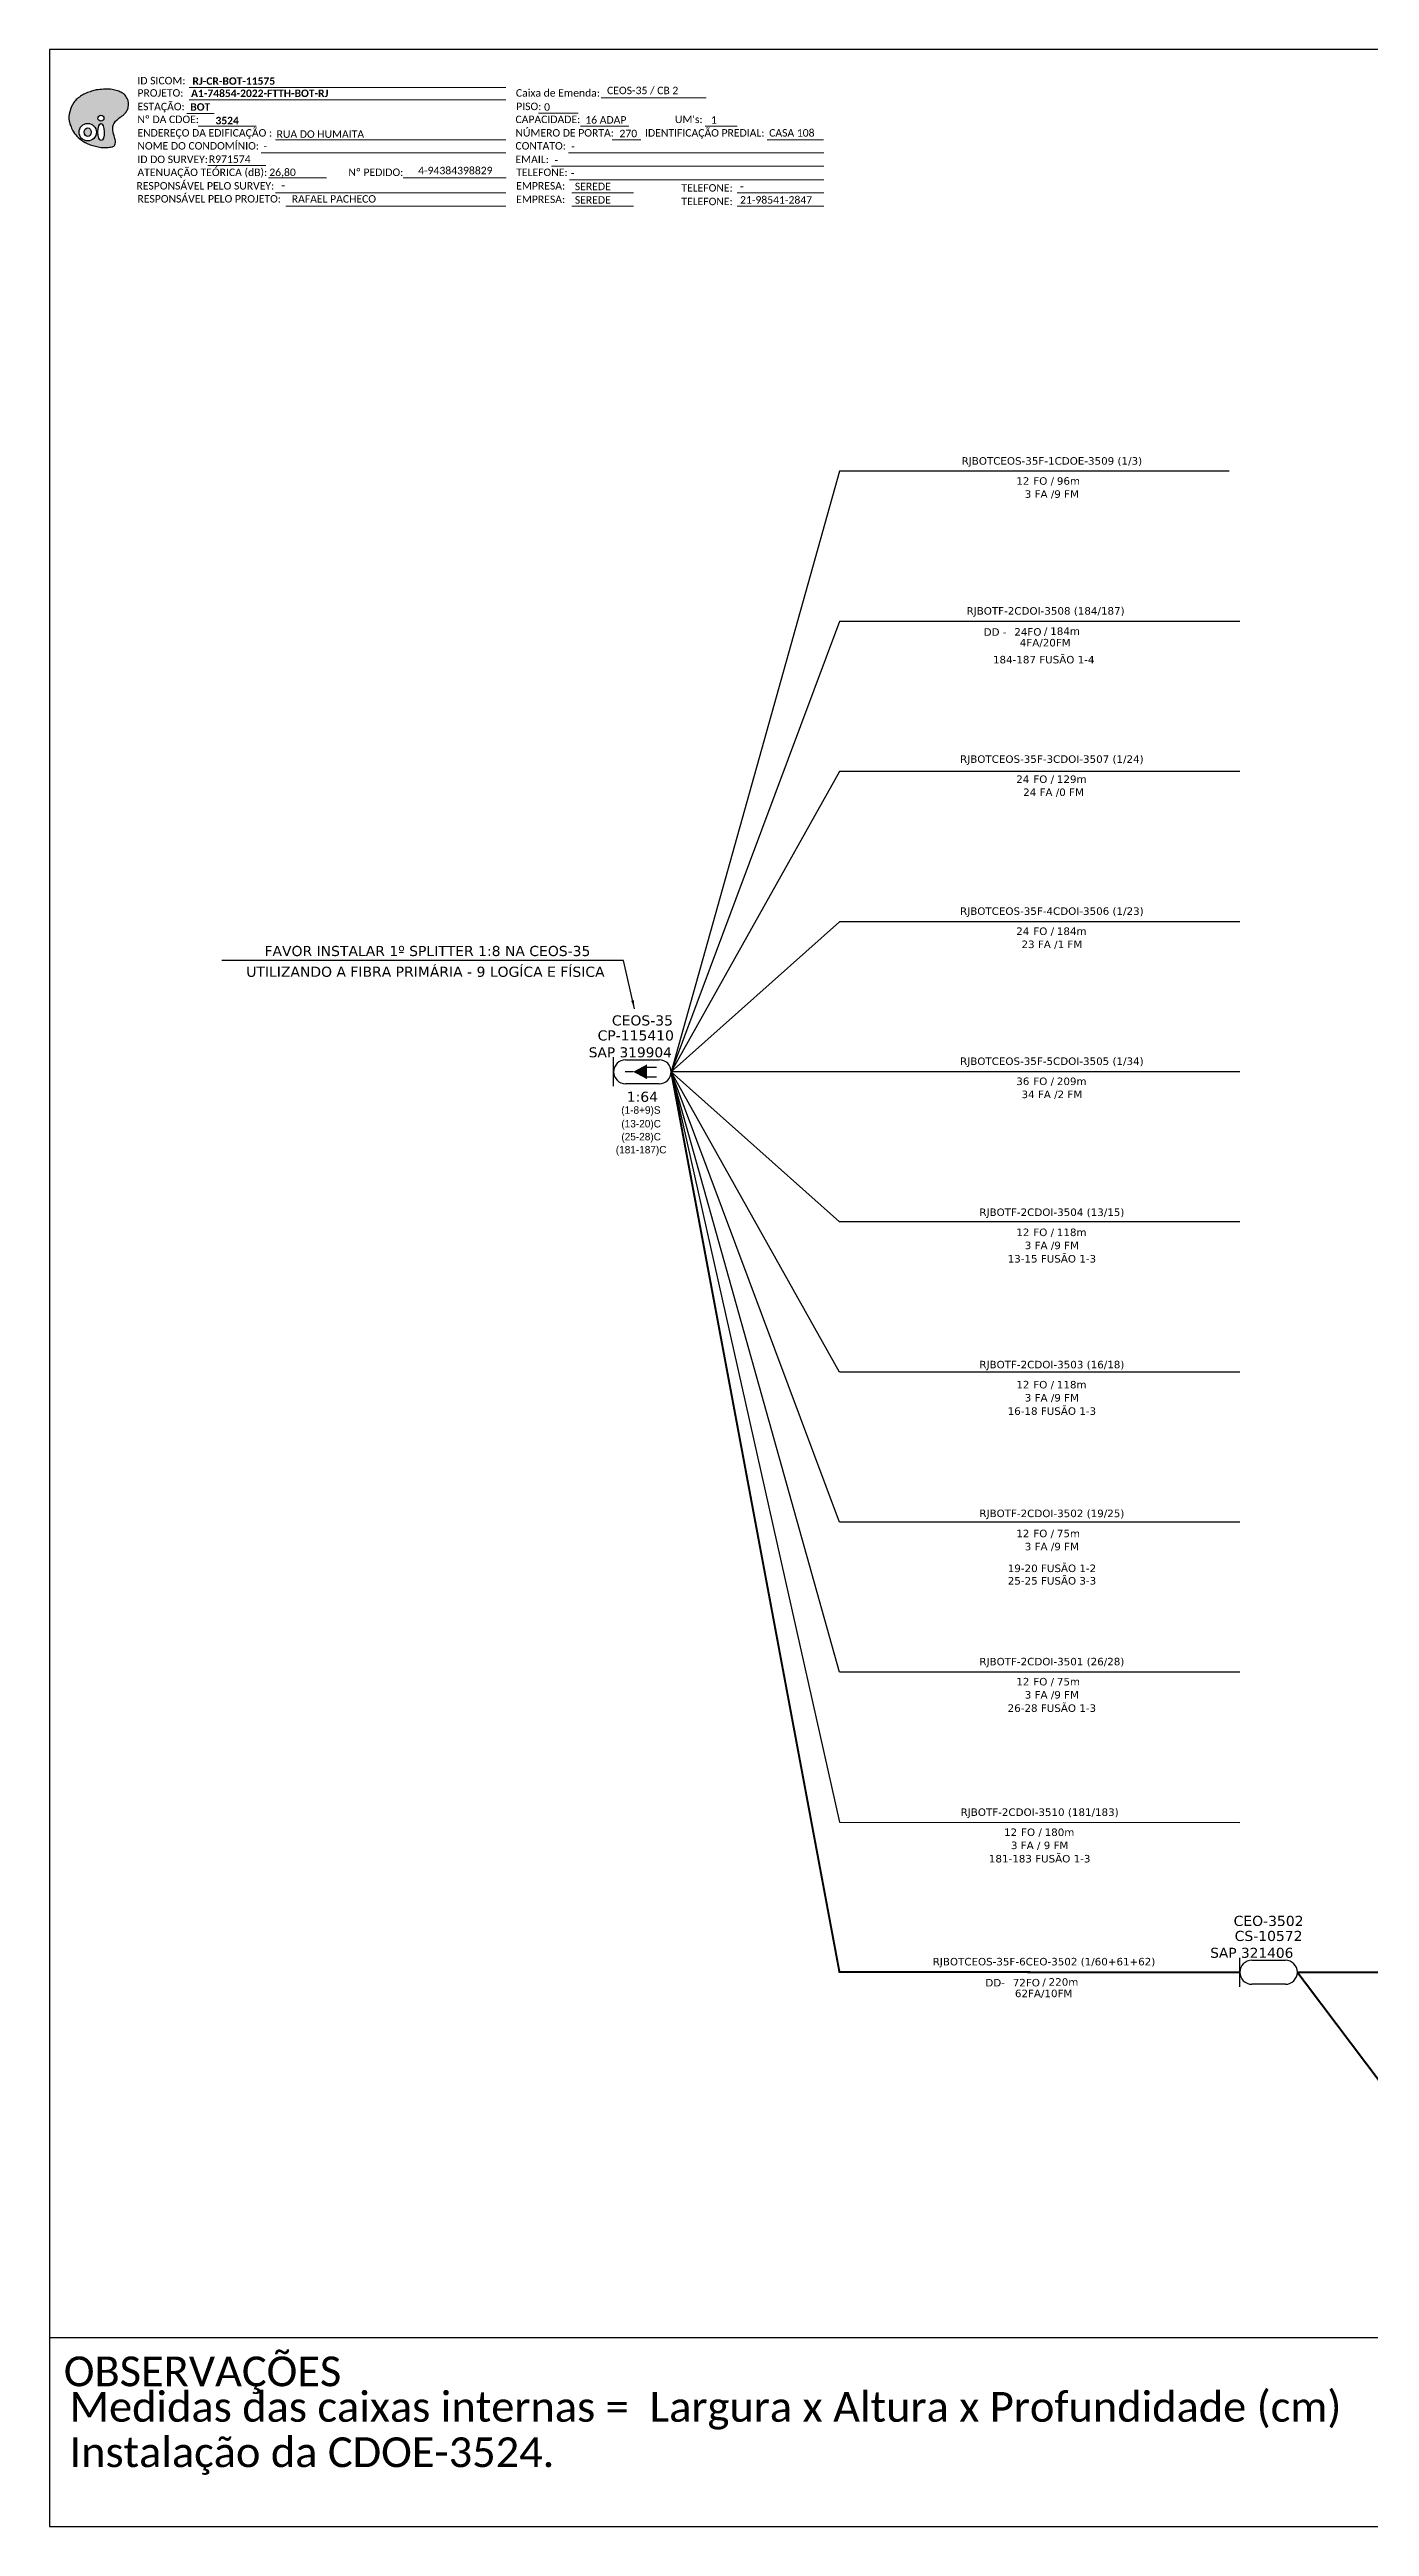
# Model space of a CAD drawing. Header units: millimetres. Extents: x -390 to 805, y 10126 to 10720.
# Drawn here: x -33 to 283, y 10126 to 10720 of the extents above; entities that cross this region are included whole.
import ezdxf
from ezdxf.enums import TextEntityAlignment as Align

# ---------------------------------------------------------------- set-up
doc = ezdxf.new("R2010")
doc.units = ezdxf.units.MM
doc.header["$LTSCALE"] = 0.1
doc.header["$MEASUREMENT"] = 0
for name, color, linetype in [('20.4-CEO', 1, 'Continuous'), ('20.4-CEOS', 1, 'Continuous'), ('20.5-CABO EM DUTO', 1, 'Continuous'), ('CEOS', 1, 'Continuous'), ('EXISTENTE', 7, 'Continuous'), ('INTERV', 5, 'Continuous')]:
    doc.layers.add(name, color=color, linetype=linetype)
doc.layers.add('40.1-ETIQUETAS', color=1, linetype='Continuous', lineweight=20)
doc.layers.add('DROP DE CLIENTE', color=140, linetype='Continuous', plot=False)
doc.styles.add('siredit', font='verdana.ttf')
doc.styles.add('Style-font000', font='font000.shx')
doc.styles.add('WMF-Calibri0', font='calibri.ttf')
doc.styles.add('WMF-Calibri1', font='calibrib.ttf')
doc.dimstyles.new('CC', dxfattribs={"dimtxt": 1, "dimasz": 2, "dimexe": 0.18, "dimexo": 0.0625, "dimgap": 0.09, "dimtad": 0, "dimdec": 0, "dimrnd": 1, "dimzin": 0, "dimdsep": 46, "dimtxsty": 'siredit', "dimblk": 'NONE', "dimcen": 0, "dimse1": 1, "dimse2": 1, "dimsd1": 1, "dimsd2": 1, "dimclrt": 7, "dimadec": 0, "dimazin": 0, "dimtfac": 1, "dimtdec": 0, "dimtofl": 0, "dimtmove": 0, "dimatfit": 3, "dimfxl": 0, "dimtolj": 1, "dimtzin": 0, "dimarcsym": 0})

# ---------------------------------------------------------------- blocks, each defined once
blk = doc.blocks.new('_None')
blk = doc.blocks.new('OI')
h = blk.add_hatch(color=40)
edge = h.paths.add_edge_path()
edge.add_spline(control_points=[(4.35, -0.67), (3.92, -0.99), (3.26, -1.5), (2.81, -2.59), (2.9, -3.5), (3.06, -4.27), (3.31, -4.85), (3.37, -5.39), (3.4, -5.88), (3.2, -6.4), (2.54, -6.61), (1.65, -6.63), (0.55, -6.67), (-0.56, -6.42), (-1.61, -6.14), (-2.77, -5.61), (-3.92, -4.77), (-4.89, -3.7), (-5.34, -2.65), (-5.6, -1.94), (-5.85, -0.96), (-5.71, 0.47), (-5.1, 2.02), (-4.14, 3.02), (-3.3, 3.61), (-2.37, 4.16), (-1.36, 4.44), (-0.56, 4.7), (0.79, 4.85), (2.24, 4.97), (3.79, 4.57), (4.67, 4.21), (5.44, 3.65), (5.76, 2.99), (6.03, 2.21), (6.01, 1.46), (5.72, 0.64), (5.31, 0.08), (4.88, -0.38), (4.51, -0.55), (4.35, -0.67)], knot_values=[0, 0, 0, 0, 1.60434, 2.417191, 3.427595, 4.282808, 4.776746, 5.304182, 5.888771, 6.258406, 6.858137, 7.79129, 8.986195, 10.124242, 11.187857, 12.242908, 13.953784, 15.414161, 16.515391, 17.349188, 17.675853, 19.552021, 21.515531, 22.568638, 23.63245, 24.621084, 25.782718, 26.745347, 27.142653, 29.870543, 31.004649, 31.921532, 32.709589, 33.801391, 34.042471, 35.192333, 35.971461, 36.628871, 37.254359, 37.836911, 37.836911, 37.836911, 37.836911], degree=3, periodic=0)
h.paths.add_polyline_path([(1.13, -0.87, -1), (-0.04, -0.87, -1)], flags=16)
edge = h.paths.add_edge_path(flags=16)
edge.add_ellipse((0.56, -3.59), major_axis=(-0.02, 1.71), ratio=0.361305, start_angle=0, end_angle=360)
h.paths.add_polyline_path([(-0.36, -3.62, -1), (-3.8, -3.62, -1)], flags=16)
edge = h.paths.add_edge_path(flags=0)
edge.add_ellipse((-2.08, -3.62), major_axis=(0, 0.885), ratio=0.758294, start_angle=0, end_angle=360)
at = {"color": 40}
for centre, radius in [((-2.08, -3.62), 1.72), ((0.54, -0.87), 0.587)]:
    blk.add_circle(centre, radius, dxfattribs=at)
blk.add_ellipse((-2.08, -3.62), major_axis=(0, 0.885), ratio=0.758294, start_param=-3.141592653589792, end_param=3.141592653589792, dxfattribs=at)
blk.add_ellipse((0.56, -3.59), major_axis=(-0.02, 1.71), ratio=0.361305, dxfattribs=at)
at = {"color": 40, "start_tangent": (-0.800898, -0.598801), "end_tangent": (-0.800898, -0.598801)}
blk.add_spline([(4.35, -0.67), (3.2, -1.78), (2.9, -2.54), (2.92, -3.55), (3.12, -4.38), (3.28, -4.85), (3.37, -5.37), (3.35, -5.95), (3.2, -6.29), (2.66, -6.55), (1.73, -6.63), (0.54, -6.62), (-0.58, -6.41), (-1.6, -6.11), (-2.56, -5.67), (-3.95, -4.67), (-4.89, -3.56), (-5.37, -2.56), (-5.64, -1.78), (-5.72, -1.46), (-5.63, 0.42), (-4.84, 2.22), (-4.13, 2.99), (-3.27, 3.62), (-2.4, 4.09), (-1.3, 4.47), (-0.37, 4.72), (0.02, 4.77), (2.75, 4.8), (3.85, 4.53), (4.69, 4.16), (5.31, 3.68), (5.85, 2.73), (5.93, 2.5), (5.94, 1.35), (5.67, 0.62), (5.29, 0.08), (4.84, -0.36), (4.35, -0.67)], degree=3, dxfattribs=at)

msp = doc.modelspace()

# ---------------------------------------------------------------- linework, layer by layer
for points in [[(-33.09, 10126.29), (805.48, 10126.29), (805.48, 10720.29), (-33.09, 10720.29), (-33.09, 10126.29)], [(322.86, 10171.56), (-33.09, 10171.56)]]:
    msp.add_lwpolyline(points)
at = {"color": 7, "lineweight": 0}
for points in [[(0.38, 10711.19), (76.35, 10711.19)], [(-0.13, 10704.97), (6.42, 10704.97)], [(0.38, 10708.25), (76.35, 10708.25)], [(84.15, 10705.01), (93.63, 10705.01)], [(99.19, 10708.74), (124.33, 10708.74)], [(2.53, 10701.9), (16.47, 10701.9)], [(21.1, 10698.66), (76.35, 10698.66)], [(94.2, 10701.9), (105.82, 10701.9)], [(101.78, 10698.66), (108.73, 10698.66)], [(124.14, 10701.9), (131.81, 10701.9)], [(138.96, 10698.66), (152.51, 10698.66)], [(4.85, 10692.49), (18.79, 10692.49)], [(17.69, 10695.55), (76.35, 10695.55)], [(87.28, 10692.31), (152.54, 10692.31)], [(91.32, 10695.55), (152.54, 10695.55)], [(19.38, 10689.52), (33.33, 10689.52)], [(51.71, 10689.53), (76.21, 10689.53)], [(52.22, 10689.53), (76.37, 10689.53)], [(91.56, 10689.08), (152.54, 10689.08)], [(21.1, 10685.96), (76.35, 10685.96)], [(23.59, 10682.73), (76.35, 10682.73)], [(92.17, 10685.96), (106.97, 10685.96)], [(92.17, 10682.73), (106.97, 10682.73)], [(131.77, 10685.96), (152.54, 10685.96)], [(131.77, 10682.73), (152.54, 10682.73)]]:
    msp.add_lwpolyline(points, dxfattribs=at)
at = {"layer": '20.4-CEO', "color": 0}
for p, q in [((255.19, 10262.06), (263.25, 10262.06)), ((263.25, 10256.32), (255.19, 10256.32))]:
    msp.add_line(p, q, dxfattribs=at)
msp.add_lwpolyline([(252.32, 10255.73), (252.32, 10262.65)], dxfattribs=at)
for centre, start, end in [((255.19, 10259.19), 90, 270), ((263.25, 10259.19), 270, 90)]:
    msp.add_arc(centre, 2.87, start, end, dxfattribs=at)
at = {"layer": '20.4-CEOS', "color": 5}
for p, q in [((105.04, 10478.01), (113.1, 10478.01)), ((113.1, 10472.27), (105.04, 10472.27))]:
    msp.add_line(p, q, dxfattribs=at)
for points in [[(102.17, 10471.68), (102.17, 10478.61)], [(106.85, 10475.14), (104.91, 10475.14)], [(110.03, 10476.28), (112.47, 10476.28)], [(110.03, 10473.89), (112.47, 10473.89)]]:
    msp.add_lwpolyline(points, dxfattribs=at)
msp.add_lwpolyline([(106.85, 10475.14, 0, 3.55, 0), (110.17, 10475.14, 3.55, 3.55, 0)], format="xyseb", dxfattribs=at)
for centre, start, end in [((105.04, 10475.14), 90, 270), ((113.1, 10475.14), 270, 90)]:
    msp.add_arc(centre, 2.87, start, end, dxfattribs=at)
at = {"layer": '20.5-CABO EM DUTO', "color": 5, "linetype": 'ByBlock', "const_width": 0.48}
for points in [[(115.97, 10475.14), (156.32, 10259.24), (252.32, 10259.19)], [(266.12, 10259.19), (370.14, 10259.19)]]:
    msp.add_lwpolyline(points, dxfattribs=at)
at = {"layer": '20.5-CABO EM DUTO', "color": 0, "linetype": 'ByBlock'}
msp.add_lwpolyline([(370.14, 10223.12, 0.48, 0.48, 0), (293.32, 10223.12, 0.48, 0.48, 0), (266.12, 10259.19, 0, 0, 0)], format="xyseb", dxfattribs=at)
at = {"layer": 'EXISTENTE', "color": 0, "linetype": 'Continuous'}
for points in [[(249.77, 10619.14), (156.32, 10619.14), (115.97, 10475.14)], [(252.32, 10547.14), (156.32, 10547.14), (115.97, 10475.14)], [(252.32, 10511.14), (156.32, 10511.14), (115.97, 10475.14)], [(252.32, 10475.14), (115.97, 10475.14)], [(252.32, 10439.14), (156.32, 10439.14), (115.97, 10475.14)], [(252.32, 10403.14), (156.32, 10403.14), (115.97, 10475.14)], [(252.32, 10367.14), (156.32, 10367.14), (115.97, 10475.14)], [(252.32, 10331.14), (156.32, 10331.14), (115.97, 10475.14)], [(115.97, 10475.14), (156.32, 10295.19), (252.32, 10295.14)]]:
    msp.add_lwpolyline(points, dxfattribs=at)
at = {"layer": 'INTERV', "color": 0, "ltscale": 50}
msp.add_lwpolyline([(252.32, 10583.14), (156.32, 10583.14), (115.97, 10475.14)], dxfattribs=at)

# ---------------------------------------------------------------- block references
at = {"color": 7, "xscale": 1.213923924963875, "yscale": 1.21392392515554, "zscale": 1.213923925163967, "rotation": 0.1532896023557819}
msp.add_blockref('OI', (-21.42, 10704.87), dxfattribs=at)

# ---------------------------------------------------------------- texts
at = {"color": 7, "lineweight": 0, "style": 'WMF-Calibri0'}
for s, height, p in [('PROJETO:', 1.793, (-12.02, 10708.99)), ('ID SICOM:', 1.793, (-12.02, 10711.94)), ('Caixa de Emenda:', 1.7927, (78.74, 10708.99)), ('ESTAÇÃO:', 1.793, (-12.02, 10705.72)), ('Nº DA CDOE:', 1.7927, (-12.02, 10702.65)), ('CAPACIDADE:', 1.7927, (78.63, 10702.65)), ('PISO:', 1.793, (78.81, 10705.76)), ("UM's:", 1.793, (116.87, 10702.65)), ('ENDEREÇO DA EDIFICAÇÃO :', 1.7927, (-12.02, 10699.41)), ('NOME DO CONDOMÍNIO:', 1.7927, (-12.02, 10696.3)), ('CONTATO:', 1.793, (78.63, 10696.3)), ('NÚMERO DE PORTA:', 1.7927, (78.63, 10699.41)), ('IDENTIFICAÇÃO PREDIAL:', 1.7927, (109.71, 10699.41)), ('CASA 108', 1.793, (139.46, 10699.41)), ('ATENUAÇÃO TEÓRICA (dB):', 1.7927, (-12.02, 10689.95)), ('ID DO SURVEY:', 1.7927, (-12.02, 10693.06)), ('-', 1.79, (18.2, 10696.3)), ('EMAIL:', 1.793, (78.63, 10693.06)), ('RESPONSÁVEL PELO SURVEY:', 1.7927, (-12.26, 10686.71)), ('26,80', 1.793, (19.6, 10689.95)), ('Nº PEDIDO:', 1.793, (38.57, 10689.96)), ('TELEFONE:', 1.793, (78.81, 10689.95)), ('EMPRESA:', 1.793, (78.81, 10686.71)), ('TELEFONE:', 1.793, (118.41, 10686.21)), ('RESPONSÁVEL PELO PROJETO:', 1.7927, (-12.02, 10683.6)), ('EMPRESA:', 1.793, (78.81, 10683.47)), ('TELEFONE:', 1.793, (118.41, 10682.97))]:
    msp.add_text(s, height=height, dxfattribs=at).set_placement(p)
at = {"color": 7, "linetype": 'Continuous'}
for s, height, style, p in [('A1-74854-2022-FTTH-BOT-RJ', 1.7927, 'WMF-Calibri1', (0.84, 10708.9)), ('RJ-CR-BOT-11575', 1.7927, 'WMF-Calibri1', (1.18, 10711.84)), ('CEOS-35 / CB 2', 1.7927, 'WMF-Calibri0', (100.59, 10709.58)), ('BOT', 1.793, 'WMF-Calibri1', (0.66, 10705.62)), ('0', 1.79, 'WMF-Calibri0', (85.5, 10705.61)), ('16 ADAP', 1.793, 'WMF-Calibri0', (95.37, 10702.52)), ('1', 1.79, 'WMF-Calibri0', (125.49, 10702.5)), ('RUA DO HUMAITA ', 1.7927, 'WMF-Calibri0', (21.36, 10699.12)), ('270', 1.793, 'WMF-Calibri0', (103.56, 10699.26)), ('R971574', 1.793, 'WMF-Calibri0', (5.11, 10693.1)), ('-', 1.79, 'WMF-Calibri0', (87.98, 10692.91)), ('-', 1.79, 'WMF-Calibri0', (92, 10696.18)), ('-', 1.79, 'WMF-Calibri0', (22.5, 10686.8)), ('-', 1.79, 'WMF-Calibri0', (91.93, 10689.79)), ('SEREDE', 1.793, 'WMF-Calibri0', (92.87, 10686.56)), ('-', 1.79, 'WMF-Calibri0', (132.48, 10686.56)), ('RAFAEL PACHECO', 1.7927, 'WMF-Calibri0', (24.99, 10683.57)), ('SEREDE', 1.793, 'WMF-Calibri0', (92.87, 10683.33)), ('21-98541-2847', 1.7927, 'WMF-Calibri0', (132.48, 10683.33))]:
    msp.add_text(s, height=height, dxfattribs=dict(at, style=style)).set_placement(p)
at = {"color": 7, "linetype": 'Continuous', "style": 'WMF-Calibri1'}
msp.add_text('3524', height=1.793, dxfattribs=at).set_placement((9.5, 10702.36), align=Align.CENTER)
at = {"color": 7, "style": 'WMF-Calibri0'}
msp.add_text('4-94384398829', height=1.7927, dxfattribs=at).set_placement((55.29, 10690.37))
at = {"style": 'WMF-Calibri0'}
msp.add_text('OBSERVAÇÕES', height=7.1308, dxfattribs=at).set_placement((-29.67, 10159.91))
at = {"insert": (-28.32, 10158.53), "char_height": 7.1308, "width": 658.8434, "attachment_point": 1, "style": 'WMF-Calibri0'}
msp.add_mtext('Medidas das caixas internas =  Largura x Altura x Profundidade (cm)', dxfattribs=at)
at = {"color": 1, "insert": (-28.32, 10147.65), "char_height": 7.1308, "width": 658.8434, "attachment_point": 1, "style": 'WMF-Calibri0'}
msp.add_mtext('Instalação da CDOE-3524.', dxfattribs=at)
at = {"layer": '20.4-CEO', "color": 7, "style": 'siredit'}
for s, height, p in [('CEO-3502', 2.433, (259.22, 10271.51)), ('SAP 321406', 2.4, (255.19, 10263.86)), ('CS-10572', 2.433, (259.22, 10267.91))]:
    msp.add_text(s, height=height, dxfattribs=at).set_placement(p, align=Align.MIDDLE_CENTER)
at = {"layer": '20.4-CEOS', "color": 1, "style": 'siredit'}
for s, p in [('FAVOR INSTALAR 1º SPLITTER 1:8 NA CEOS-35', (57.52, 10504.11)), ('UTILIZANDO A FIBRA PRIMÁRIA - 9 LOGÍCA E FÍSICA', (57.04, 10499.13))]:
    msp.add_text(s, height=2.433, dxfattribs=at).set_placement(p, align=Align.MIDDLE_CENTER)
at = {"layer": '20.4-CEOS', "color": 7, "style": 'siredit'}
for s, height, p in [('CP-115410   ', 2.433, (109.07, 10483.86)), ('CEOS-35', 2.433, (109.07, 10487.46)), ('SAP 319904', 2.4, (106.17, 10479.81))]:
    msp.add_text(s, height=height, dxfattribs=at).set_placement(p, align=Align.MIDDLE_CENTER)
msp.add_text('1:64', height=2.433, dxfattribs=at).set_placement((109.07, 10470.37), align=Align.TOP_CENTER)
at = {"layer": '40.1-ETIQUETAS', "color": 0, "style": 'siredit'}
for s, p in [('RJBOTF-2CDOI-3508 (184/187)', (205.74, 10585.67)), ('4FA/20FM', (205.66, 10578.05))]:
    msp.add_text(s, height=1.8, dxfattribs=at).set_placement(p, align=Align.MIDDLE_CENTER)
for s, p in [('DD -', (196.38, 10580.6)), ('24FO', (204.76, 10580.63)), ('/', (206.18, 10580.8))]:
    msp.add_text(s, height=1.8, dxfattribs=at).set_placement(p, align=Align.MIDDLE_RIGHT)
msp.add_text('184m', height=1.8, dxfattribs=at).set_placement((206.86, 10580.8), align=Align.MIDDLE_LEFT)
msp.add_text('184-187 FUSÃO 1-4', height=1.8, dxfattribs=at).set_placement((205.3, 10573.08), align=Align.CENTER)
at = {"layer": '40.1-ETIQUETAS', "color": 1, "style": 'siredit'}
for s, p in [('RJBOTCEOS-35F-6CEO-3502 (1/60+61+62)', (205.36, 10261.74)), ('62FA/10FM', (205.28, 10254.12))]:
    msp.add_text(s, height=1.8, dxfattribs=at).set_placement(p, align=Align.MIDDLE_CENTER)
at = {"layer": '40.1-ETIQUETAS', "color": 5, "style": 'siredit'}
for s, p in [('DD-', (196, 10256.68)), ('72FO', (204.38, 10256.7)), ('/', (205.8, 10256.87))]:
    msp.add_text(s, height=1.8, dxfattribs=at).set_placement(p, align=Align.MIDDLE_RIGHT)
msp.add_text('220m', height=1.8, dxfattribs=at).set_placement((206.48, 10256.87), align=Align.MIDDLE_LEFT)
at = {"layer": 'CEOS', "color": 1, "linetype": 'Continuous', "style": 'Style-font000'}
msp.add_text('(1-8+9)S', height=1.798, dxfattribs=at).set_placement((108.71, 10466.87), align=Align.TOP_CENTER)
at = {"layer": 'CEOS', "color": 0, "linetype": 'Continuous', "style": 'Style-font000'}
for s, p in [('(13-20)C', (108.77, 10463.59)), ('(25-28)C', (108.77, 10460.48)), ('(181-187)C', (108.77, 10457.36))]:
    msp.add_text(s, height=1.798, dxfattribs=at).set_placement(p, align=Align.TOP_CENTER)
at = {"layer": 'EXISTENTE', "color": 0, "style": 'siredit'}
for s, p in [('12', (201.85, 10616.82)), ('FO /', (207.78, 10616.82)), ('24', (201.85, 10545.31)), ('FO /', (207.78, 10545.31)), ('24', (201.85, 10508.85)), ('FO /', (207.78, 10508.85)), ('36', (201.85, 10472.86)), ('FO /', (207.78, 10472.86)), ('12', (201.85, 10436.64)), ('FO /', (207.78, 10436.64)), ('12', (201.85, 10400.11)), ('FO /', (207.78, 10400.11)), ('12', (201.85, 10364.42)), ('FO /', (207.78, 10364.42)), ('12', (201.85, 10328.88)), ('FO /', (207.78, 10328.88)), ('12', (198.92, 10292.77)), ('FO /', (204.85, 10292.77))]:
    msp.add_text(s, height=1.8, dxfattribs=at).set_placement(p, align=Align.MIDDLE_RIGHT)
for s, p in [('96m', (208.45, 10616.82)), ('129m', (208.45, 10545.31)), ('184m', (208.45, 10508.85)), ('209m', (208.45, 10472.86)), ('118m', (208.45, 10436.64)), ('118m', (208.45, 10400.11)), ('75m', (208.45, 10364.42)), ('75m', (208.45, 10328.88)), ('180m', (205.52, 10292.77))]:
    msp.add_text(s, height=1.8, dxfattribs=at).set_placement(p, align=Align.MIDDLE_LEFT)
for s, p in [('3 FA /9 FM', (207.25, 10613.69)), (' 24 FA /0 FM', (207.25, 10542.18)), ('23 FA /1 FM', (207.25, 10505.71)), ('34 FA /2 FM', (207.25, 10469.72)), ('3 FA /9 FM', (207.25, 10433.5)), ('3 FA /9 FM', (207.25, 10396.97)), ('3 FA /9 FM', (207.25, 10361.29)), ('3 FA /9 FM', (207.25, 10325.74)), ('3 FA / 9 FM', (204.32, 10289.63))]:
    msp.add_text(s, height=1.8, dxfattribs=at).set_placement(p, align=Align.MIDDLE_CENTER)
at = {"layer": 'EXISTENTE', "color": 0, "char_height": 1.8, "attachment_point": 5, "style": 'siredit'}
for s, insert in [('RJBOTCEOS-35F-1CDOE-3509 (1/3)', (207.25, 10621.39)), ('RJBOTCEOS-35F-3CDOI-3507 (1/24)', (207.25, 10549.88)), ('RJBOTCEOS-35F-4CDOI-3506 (1/23)', (207.25, 10513.42)), ('RJBOTCEOS-35F-5CDOI-3505 (1/34)', (207.25, 10477.43)), ('RJBOTF-2CDOI-3504 (13/15)', (207.25, 10441.21)), ('13-15 FUSÃO 1-3', (207.25, 10430.28)), ('RJBOTF-2CDOI-3503 (16/18)', (207.25, 10404.68)), ('16-18 FUSÃO 1-3', (207.25, 10393.75)), ('RJBOTF-2CDOI-3502 (19/25)', (207.25, 10368.99)), ('19-20 FUSÃO 1-2\\P25-25 FUSÃO 3-3', (207.28, 10354.55)), ('RJBOTF-2CDOI-3501 (26/28)', (207.25, 10333.45)), ('26-28 FUSÃO 1-3', (207.25, 10322.52)), ('RJBOTF-2CDOI-3510 (181/183)', (204.32, 10297.34)), ('181-183 FUSÃO 1-3', (204.32, 10286.41))]:
    msp.add_mtext(s, dxfattribs=dict(at, insert=insert))

# ---------------------------------------------------------------- leaders
at = {"layer": 'DROP DE CLIENTE', "color": 1}
msp.add_leader([(107.16, 10490.26), (104.52, 10501.84), (8.24, 10501.84)], dimstyle='CC', override={"dimgap": 0.09, "dimtad": 0}, dxfattribs=at)

doc.saveas('drawing.dxf')
